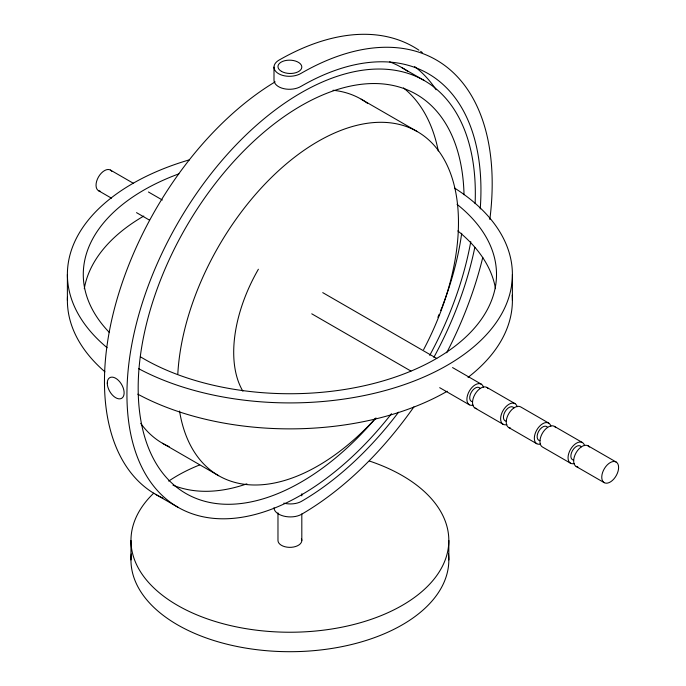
<?xml version="1.0" encoding="UTF-8"?>
<svg xmlns="http://www.w3.org/2000/svg" width="686" height="686" viewBox="0 0 686 686"><rect width="100%" height="100%" fill="white"/><g stroke="black" fill="none" stroke-linecap="round" stroke-linejoin="round"><path stroke-width="1.03" d="M401.825 67.597L424.308 80.579M361.128 99.161L417.32 131.601M110.42 170.051L133.599 183.428M148.433 191.994L162.342 200.02M322.737 292.63L436.785 358.469M452.546 367.567L481.28 384.16M486.906 387.41L514.997 403.625M548.714 423.091L520.614 406.875A11.919 6.886 -60 0 0 507.974 415.133A11.919 6.886 -60 0 0 510.444 428.055M554.331 426.34L582.431 442.556M588.048 445.806L616.139 462.021A11.919 6.886 -60 0 1 612.366 480.483A11.919 6.886 -60 0 1 602.042 474.523A11.919 6.886 -60 0 1 616.139 462.021M98.501 190.691L111.484 198.185M136.514 212.643L149.497 220.137M311.753 313.811L410.957 371.083M439.692 387.676L469.361 404.809M474.986 408.05L503.078 424.274M508.695 427.515L536.795 443.739M570.512 463.204L542.412 446.98A11.919 6.886 -60 0 1 543.243 431.897A11.919 6.886 -60 0 1 555.669 427.575M576.129 466.446L604.22 482.67M162.462 443.259L218.654 475.698M155.482 494.28L177.957 507.254M512.399 274.451L512.399 300.408M448.824 540.474L448.824 559.939M301.814 493.757L301.814 495.884M301.814 513.934L301.814 540.474M277.976 512.871L277.976 540.474A11.919 6.886 0 0 0 291.447 547.299A11.919 6.886 0 0 0 301.411 538.699M273.997 67.125L273.997 80.099A15.898 9.475 -1.7 0 0 283.815 88.674A15.898 9.475 -1.7 0 0 301.137 86.29A254.292 146.813 -60 0 1 480.234 208.93M130.966 540.474L130.966 559.939M67.391 274.451L67.391 300.408M242.887 391.192A119.201 68.823 -60 0 1 258.39 269.238M474.815 247.38A254.292 146.813 -60 0 1 433.869 357.346M398.575 412.166A254.292 146.813 -60 0 1 301.128 501.543A15.898 8.875 1.6 0 1 283.807 503.147M489.83 219.486A270.181 155.988 -60 0 0 301.128 73.308A15.898 9.475 -1.7 0 1 278.653 73.736A15.898 9.475 -1.7 0 1 278.653 60.334A270.181 155.988 -60 0 1 418.949 50.198M482.781 257.387A270.181 155.988 -60 0 1 446.689 352.767M413.907 406.884A270.181 155.988 -60 0 1 301.128 514.526A15.898 8.875 1.6 0 1 283.815 516.121A15.898 8.875 1.6 0 1 273.997 507.734M420.629 51.356A270.181 155.988 -60 0 1 422.293 52.556M414.618 66.568A254.292 146.813 -60 0 1 436.107 89.772M369.36 461.009A158.929 91.761 0 0 1 427.035 586.847A158.929 91.761 0 0 1 208.716 619.364A158.929 91.761 0 0 1 153.767 493.123M168.705 481.109A158.929 91.761 0 0 1 199.686 464.928M448.49 553.936A158.929 91.761 0 0 1 289.895 651.7A158.929 91.761 0 0 1 131.3 553.936M512.21 295.151A222.504 128.462 0 0 1 468.015 377.394M447.229 391.243A222.504 128.462 0 0 1 137.792 394.167M104.889 371.778A222.504 128.462 0 0 1 67.46 297.252M454.535 188.041A222.504 128.462 0 0 1 446.483 365.715A222.504 128.462 0 0 1 138.683 368.691M107.127 347.716A222.504 128.462 0 0 1 189.482 159.812M457.048 204.334A206.615 119.287 0 0 1 422.199 366.075A206.615 119.287 0 0 1 140.364 356.771M109.477 332.59A206.615 119.287 0 0 1 178.883 173.85M84.275 288.712A206.615 119.287 0 0 1 143.794 216.056M457.836 230.925A206.615 119.287 0 0 1 495.506 288.712M389.648 61.843A246.343 142.225 -60 0 1 407.938 71.498M162.856 498.053A246.343 142.225 -60 0 1 115.239 305.647A246.343 142.225 -60 0 1 275.146 81.866M391.5 413.701A246.343 142.225 -60 0 1 137.311 456.867A246.343 142.225 -60 0 1 275.403 109.837A246.343 142.225 -60 0 1 475.106 203.596M470.776 241.652A246.343 142.225 -60 0 1 429.719 355.365M375.251 418.7A230.453 133.05 -60 0 1 146.65 442.985A230.453 133.05 -60 0 1 272.668 125.075A230.453 133.05 -60 0 1 464.028 194.738M461.704 233.266A230.453 133.05 -60 0 1 442.256 306.522M441.87 307.5A230.453 133.05 -60 0 1 440.704 310.449M439.109 314.368A230.453 133.05 -60 0 1 437.882 317.301M403.488 87.919A230.453 133.05 -60 0 1 438.285 150.971M246.866 483.844A230.453 133.05 -60 0 1 173.009 485.191M333.027 90.269A198.666 114.699 -60 0 1 367.413 103.277M169.176 446.637A198.666 114.699 -60 0 1 140.716 423.365M177.811 373.973A198.666 114.699 -60 0 1 371.752 122.751A198.666 114.699 -60 0 1 423.605 349.628M375.962 417.928A198.666 114.699 -60 0 1 179.543 411.051M473.143 405.143A11.919 6.886 -60 0 1 469.361 391.046A11.919 6.886 -60 0 1 483.467 387.264M100.25 191.231A11.919 6.886 -60 0 1 98.501 176.928A11.919 6.886 -60 0 1 111.767 171.294M472.517 401.73A7.949 4.588 -60 0 1 471.351 392.195A7.949 4.588 -60 0 1 480.191 388.43M476.727 408.59A11.919 6.886 -60 0 1 474.986 394.287A11.919 6.886 -60 0 1 488.243 388.653M506.86 424.608A11.919 6.886 -60 0 1 503.078 410.511A11.919 6.886 -60 0 1 517.184 406.729M506.225 421.195A7.949 4.588 -60 0 1 505.067 411.66A7.949 4.588 -60 0 1 513.908 407.896M540.568 444.074A11.919 6.886 -60 0 1 536.795 429.976A11.919 6.886 -60 0 1 550.892 426.195M539.942 440.661A7.949 4.588 -60 0 1 538.776 431.125A7.949 4.588 -60 0 1 547.617 427.361M574.285 463.539A11.919 6.886 -60 0 1 570.512 449.441A11.919 6.886 -60 0 1 584.609 445.66M573.659 460.117A7.949 4.588 -60 0 1 572.493 450.591A7.949 4.588 -60 0 1 581.334 446.826M577.869 466.986A11.919 6.886 -60 0 1 576.129 452.683A11.919 6.886 -60 0 1 589.385 447.04M281.466 71.37A11.919 6.654 1.6 0 0 301.403 68.763A11.919 6.654 1.6 0 0 286.808 60.334A11.919 6.654 1.6 0 0 281.466 71.37M107.273 383.131A11.919 6.886 60 0 0 119.913 398.858A11.919 6.886 60 0 0 119.913 381.999A11.919 6.886 60 0 0 107.273 383.131"/></g></svg>
